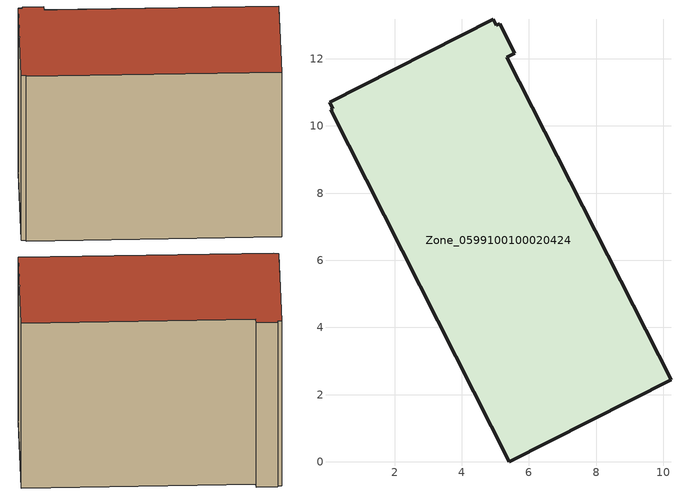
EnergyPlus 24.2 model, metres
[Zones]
Zone_0599100100020424
 floor ground (C_G): 0.16,10.51 0.06,10.7 4.94,13.18 5.03,13 5.12,13.05 5.57,12.16 5.34,12.04 10.23,2.44 5.41,0 0.1,10.48 z3.34
 wall outside (C_F): 0.1,10.48 5.41,0 10.23,2.44 5.34,12.04 5.57,12.16 5.12,13.05 5.03,13 4.94,13.18 0.06,10.7 0.16,10.51 0.1,10.48 z3.34:12.49
 roof outside (C_R): 5.57,12.16 5.12,13.05 5.03,13 4.94,13.18 0.06,10.7 0.16,10.51 0.1,10.48 5.41,0 10.23,2.44 5.34,12.04 z12.49
[BUILDING]
Pand.0599100100020424: North Axis=0; Terrain=City; Loads Convergence Tolerance Value=0.04; Temperature Convergence Tolerance Value=0.4; Solar Distribution=FullExterior; Maximum Number of Warmup Days=25; Minimum Number of Warmup Days=1
[Site:Location]
Rotterdam.The.Hague.AP_ZH_NLD Design_Conditions: Latitude=51.96; Longitude=4.45; Time Zone=1; Elevation=-4.5
[SITE:GROUNDTEMPERATURE:BUILDINGSURFACE]
18, 18, 18, 18, 18, 18, 18, 18, 18, 18, 18, 18
[MATERIAL] Thermal Absorptance=0.9; Solar Absorptance=0.7; Visible Absorptance=0.7
Name | Roughness | Thickness | Conductivity | Density | Specific Heat
G.TI.2015-2018 | MediumSmooth | 0.15 | 0.0428571 | 540 | 1210
F.TI.2015-2018 | Rough | 0.3 | 0.0666667 | 1920 | 840
R.TI.2015-2018 | MediumRough | 0.2 | 0.0333333 | 1500 | 1000
[CONSTRUCTION]
C_G: G.TI.2015-2018
C_F: F.TI.2015-2018
C_R: R.TI.2015-2018
[ZONE]
Zone_0599100100020424: Type=1; Multiplier=1; Ceiling Height=Autocalculate; Volume=Autocalculate; Floor Area=autocalculate; Part of Total Floor Area=Yes
[ZONEINFILTRATION:DESIGNFLOWRATE]
Infil_Zone_0599100100020424: Zone or ZoneList or Space or SpaceList=Zone_0599100100020424; Schedule=AlwaysOn; Design Flow Rate Calculation Method=Flow/Area; Flow Rate per Floor Area=0.0015; Constant Term Coefficient=1; Temperature Term Coefficient=0; Velocity Term Coefficient=0; Velocity Squared Term Coefficient=0
[HVACTEMPLATE:ZONE:IDEALLOADSAIRSYSTEM]
Zone_0599100100020424: Maximum Heating Supply Air Temperature=50; Minimum Cooling Supply Air Temperature=13; Maximum Heating Supply Air Humidity Ratio=0.0156; Minimum Cooling Supply Air Humidity Ratio=0.0077; Heating Limit=NoLimit; Cooling Limit=NoLimit; Dehumidification Control Type=ConstantSensibleHeatRatio; Cooling Sensible Heat Ratio=0.7; Dehumidification Setpoint=60; Humidification Control Type=None; Humidification Setpoint=30; Outdoor Air Method=None; Outdoor Air Flow Rate per Person=0.00944; Outdoor Air Flow Rate per Zone Floor Area=0; Outdoor Air Flow Rate per Zone=0; Demand Controlled Ventilation Type=None; Outdoor Air Economizer Type=NoEconomizer; Heat Recovery Type=None; Sensible Heat Recovery Effectiveness=0.7; Latent Heat Recovery Effectiveness=0.65
[ZONECONTROL:THERMOSTAT]
ThermostatControl_Zone_0599100100020424: Zone or ZoneList=Zone_0599100100020424; Control Type Schedule=DualSetpointControlType; Control 1=Thermostat_Zone_0599100100020424; Temperature Difference Between Cutout And Setpoint=0
[THERMOSTATSETPOINT:DUALSETPOINT]
Thermostat_Zone_0599100100020424: Heating Setpoint Temperature Schedule=HeatingSetpoint_Zone_0599100100020424; Cooling Setpoint Temperature Schedule=CoolingSetpoint_Zone_0599100100020424
[SCHEDULE:COMPACT]
HeatingSetpoint_Zone_0599100100020424: Through: 12/31, For: AllDays, Until: 24:00, 21
CoolingSetpoint_Zone_0599100100020424: Through: 12/31, For: AllDays, Until: 24:00, 24
DualSetpointControlType: Through: 12/31, For: AllDays, Until: 24:00, 4
AlwaysOn: Through: 12/31, For: AllDays, Until: 24:00, 1
